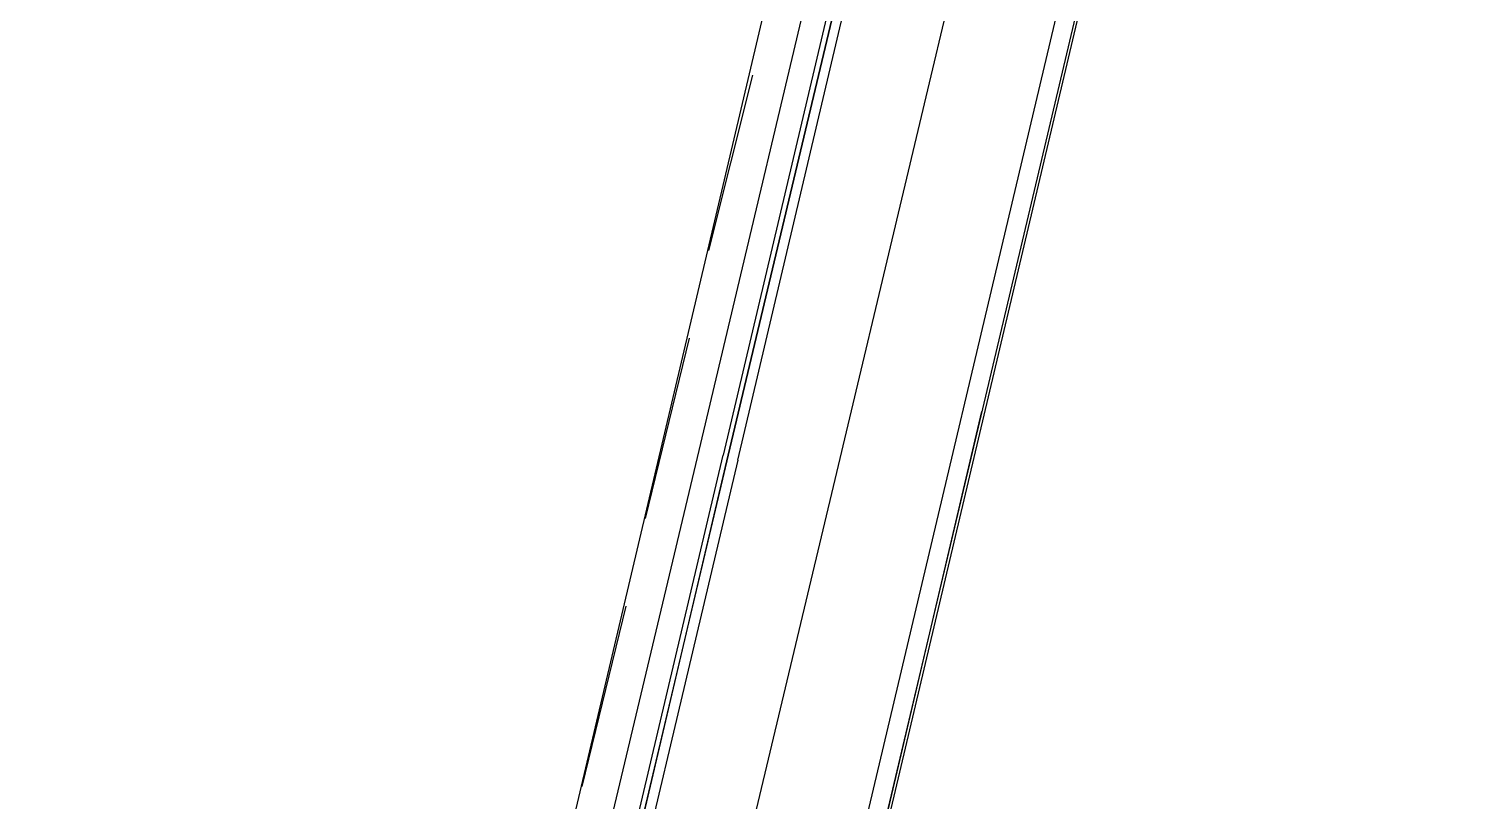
# Model space of a CAD drawing. Header units: feet. Extents: x -84 to 198, y -22 to 181.
# Drawn here: x 116.247 to 120.193, y 77.431 to 79.544 of the extents above; entities that cross this region are included whole.
import ezdxf

# ---------------------------------------------------------------- set-up
doc = ezdxf.new("R2010")
doc.units = ezdxf.units.FT
doc.layers.add('A-LINEA', color=7, linetype='CONTINUOUS')

msp = doc.modelspace()

# ---------------------------------------------------------------- linework, layer by layer
at = {"layer": 'A-LINEA'}
for p, q in [((121.8, 90.9511), (114.5867, 60.4578)), ((117.56, 76.6311), (119.2, 83.5778)), ((118.32, 76.4578), (119.96, 83.3911)), ((118.2267, 79.4178), (118.1067, 78.9378)), ((118.0533, 78.6978), (117.9333, 78.2044)), ((118.8533, 78.4978), (117.84, 74.1778)), ((118.08, 78.3911), (117.6933, 76.7644)), ((117.88, 77.9644), (117.76, 77.4711))]:
    msp.add_line(p, q, dxfattribs=at)
for points in [[(142.72, 107.0711), (135.88, 108.6844), (131.36, 89.5511), (124.5867, 91.1511), (124.4, 90.3378), (121.8, 90.9511), (121.3333, 88.9511), (118.2, 75.6978), (129.9467, 72.9244)], [(118.1867, 78.3644), (118.5733, 80.0044), (118.56, 80.0044), (118.5467, 80.0044), (118.16, 78.3778), (118.5467, 80.0044), (118.5333, 80.0178), (118.1467, 78.3778)], [(118.48, 79.9644), (118.48, 79.9511), (118.4533, 79.9644), (118.08, 78.3911)], [(118.0267, 76.5244), (118.4533, 78.3111), (118.8267, 79.8844)], [(118.1867, 78.3644), (117.7867, 76.6711), (117.7733, 76.6711), (117.76, 76.6711), (118.16, 78.3778), (117.76, 76.6844), (117.76, 76.6711), (117.7467, 76.6844), (118.1467, 78.3778)]]:
    msp.add_lwpolyline(points, dxfattribs=at)

doc.saveas('drawing.dxf')
